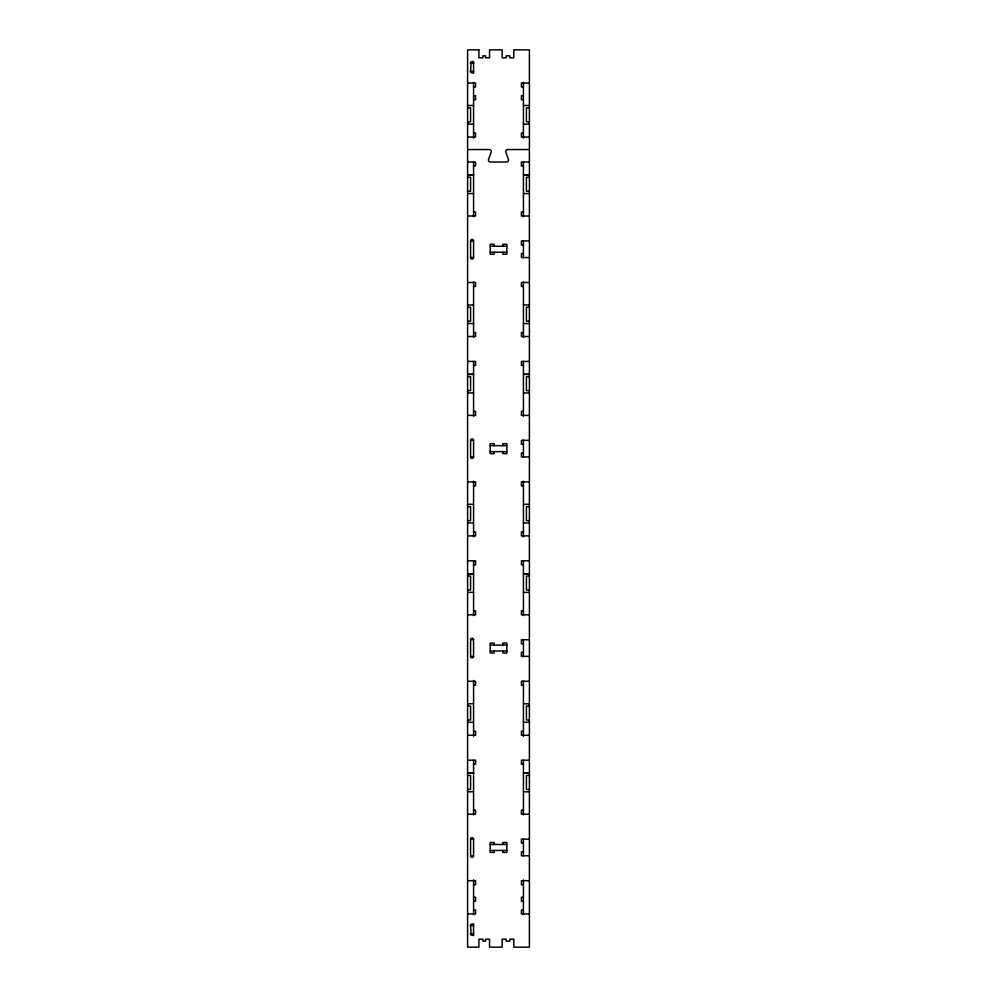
<?xml version="1.0" encoding="UTF-8"?>
<svg xmlns="http://www.w3.org/2000/svg" width="997" height="997" viewBox="0 0 997 997"><rect width="100%" height="100%" fill="white"/><g stroke="black" fill="none" stroke-linecap="round" stroke-linejoin="round"><path stroke-width="1.5" d="M473.575 934.102L473.126 934.999A1.707 1.707 0 0 1 471.157 935.074L470.584 925.552A1.496 1.496 0 0 1 472.08 924.057A1.496 1.496 0 0 1 473.575 925.552L470.21 925.552M471.145 61.914L470.584 71.448A1.496 1.496 0 0 0 472.08 72.943A1.496 1.496 0 0 0 473.575 71.448L470.21 71.448M470.21 63.147L473.575 63.147M467.593 83.087L475.569 83.087L475.569 87.075L473.575 87.075M529.407 83.087L521.431 83.087L521.431 87.075L523.425 87.075M473.575 95.712L475.569 95.712L475.569 99.7L473.575 99.7M523.425 95.712L521.431 95.712L521.431 99.7L523.425 99.7M467.593 105.495L473.575 105.495M523.425 105.495L529.407 105.495M467.593 107.863L470.584 107.863L470.584 121.821L467.593 121.821M529.407 107.863L526.416 107.863L526.416 121.821L529.407 121.821M467.593 124.089L473.575 124.176M523.425 124.176L529.407 124.089M473.575 133.1L475.569 133.1L475.569 137.088L467.593 137.088M523.425 133.1L521.431 133.1L521.431 137.088L529.407 137.088M467.593 149.55L489.328 149.55A1.994 1.994 0 0 1 491.197 152.229L488.53 159.445A1.994 1.994 0 0 0 490.437 162.013L506.563 162.013A1.994 1.994 0 0 0 508.47 159.445L505.803 152.229A1.994 1.994 0 0 1 507.672 149.55L529.407 149.55M467.593 162.013L475.569 162.013L475.569 166L473.575 166M529.407 162.013L521.431 162.013L521.431 166L523.425 166M467.593 177.279L470.584 177.279L470.584 191.237L467.593 191.237M529.407 177.279L526.416 177.279L526.416 191.237L529.407 191.237M467.593 193.518L473.575 193.605M523.425 193.605L529.407 193.518M473.575 212.025L475.569 212.025L475.569 216.013L467.593 216.013M523.425 212.025L521.431 212.025L521.431 216.013L529.407 216.013M470.584 240.938L473.575 240.938L473.575 257.562A1.496 1.496 0 0 1 472.08 259.058A1.496 1.496 0 0 1 470.584 257.562L470.584 240.938A1.496 1.496 0 0 1 472.08 239.442A1.496 1.496 0 0 1 473.575 240.938M529.407 240.938L521.431 240.938L521.431 244.926L523.425 244.926M490.188 246.259L506.812 246.259M490.188 252.241L506.812 252.241M523.425 253.574L521.431 253.574L521.431 257.562L529.407 257.562M470.584 257.562L473.575 257.562M467.593 282.487L475.569 282.487L475.569 286.475L473.575 286.475M529.407 282.487L521.431 282.487L521.431 286.475L523.425 286.475M467.593 304.982L473.575 304.982M523.425 304.982L529.407 304.982M467.593 307.263L470.584 307.263L470.584 321.221L467.593 321.221M529.407 307.263L526.416 307.263L526.416 321.221L529.407 321.221M467.593 323.489L473.575 323.489M523.425 323.576L529.407 323.576M473.575 332.5L475.569 332.5L475.569 336.488L467.593 336.488M523.425 332.5L521.431 332.5L521.431 336.488L529.407 336.488M467.593 361.413L475.569 361.413L475.569 365.401L473.575 365.401M529.407 361.413L521.431 361.413L521.431 365.401L523.425 365.401M467.593 376.679L470.584 376.679L470.584 390.637L467.593 390.637M529.407 376.679L526.416 376.679L526.416 390.637L529.407 390.637M467.593 392.918L473.575 392.918M523.425 393.005L529.407 392.918M473.575 411.425L475.569 411.425L475.569 415.413L467.593 415.413M523.425 411.425L521.431 411.425L521.431 415.413L529.407 415.413M470.584 440.338L473.575 440.338L473.575 456.962A1.496 1.496 0 0 1 472.08 458.458A1.496 1.496 0 0 1 470.584 456.962L470.584 440.338A1.496 1.496 0 0 1 472.08 438.842A1.496 1.496 0 0 1 473.575 440.338M529.407 440.338L521.431 440.338L521.431 444.326L523.425 444.326M490.188 445.659L506.812 445.659M490.188 451.641L506.812 451.641M523.425 452.974L521.431 452.974L521.431 456.962L529.407 456.962M470.584 456.962L473.575 456.962M467.593 481.887L475.569 481.887L475.569 485.875L473.575 485.875M529.407 481.887L521.431 481.887L521.431 485.875L523.425 485.875M467.593 504.295L473.575 504.295M523.425 504.295L529.407 504.295M467.593 506.663L470.584 506.663L470.584 520.621L467.593 520.621M529.407 506.663L526.416 506.663L526.416 520.621L529.407 520.621M467.593 522.889L473.575 522.889M523.425 522.889L529.407 522.976M473.575 531.9L475.569 531.9L475.569 535.888L467.593 535.888M523.425 531.9L521.431 531.9L521.431 535.888L529.407 535.888M467.593 560.812L475.569 560.812L475.569 564.801L473.575 564.801M529.407 560.812L521.431 560.812L521.431 564.801L523.425 564.801M467.593 576.079L470.584 576.079L470.584 590.037L467.593 590.037M529.407 576.079L526.416 576.079L526.416 590.037L529.407 590.037M467.593 592.405L473.575 592.318M523.425 592.405L529.407 592.405M473.575 610.825L475.569 610.825L475.569 614.813L467.593 614.813M523.425 610.825L521.431 610.825L521.431 614.813L529.407 614.813M470.584 639.738L473.575 639.738L473.575 656.362A1.496 1.496 0 0 1 472.08 657.858A1.496 1.496 0 0 1 470.584 656.362L470.584 639.738A1.496 1.496 0 0 1 472.08 638.242A1.496 1.496 0 0 1 473.575 639.738M529.407 639.738L521.431 639.738L521.431 643.726L523.425 643.726M490.188 645.059L506.812 645.059M490.188 651.041L506.812 651.041M523.425 652.374L521.431 652.374L521.431 656.362L529.407 656.362M470.584 656.362L473.575 656.362M467.593 681.287L475.569 681.287L475.569 685.275L473.575 685.275M529.407 681.287L521.431 681.287L521.431 685.275L523.425 685.275M467.593 703.782L473.575 703.695M523.425 703.782L529.407 703.782M467.593 706.063L470.584 706.063L470.584 720.021L467.593 720.021M529.407 706.063L526.416 706.063L526.416 720.021L529.407 720.021M467.593 722.289L473.575 722.289M523.425 722.289L529.407 722.289M473.575 731.299L475.569 731.299L475.569 735.288L467.593 735.288M523.425 731.299L521.431 731.299L521.431 735.288L529.407 735.288M467.593 760.213L475.569 760.213L475.569 764.201L473.575 764.201M529.407 760.213L521.431 760.213L521.431 764.201L523.425 764.201M467.593 775.479L470.584 775.479L470.584 789.437L467.593 789.437M529.407 775.479L526.416 775.479L526.416 789.437L529.407 789.437M467.593 791.805L473.575 791.718M523.425 791.805L529.407 791.805M473.575 810.225L475.569 810.225L475.569 814.213L467.593 814.213M523.425 810.225L521.431 810.225L521.431 814.213L529.407 814.213M470.584 839.138L473.575 839.138L473.575 855.762A1.496 1.496 0 0 1 472.08 857.258A1.496 1.496 0 0 1 470.584 855.762L470.584 839.138A1.496 1.496 0 0 1 472.08 837.642A1.496 1.496 0 0 1 473.575 839.138M529.407 839.138L521.431 839.138L521.431 843.126L523.425 843.126M490.188 844.459L506.812 844.459M490.188 850.441L506.812 850.441M523.425 851.774L521.431 851.774L521.431 855.762L529.407 855.762M470.584 855.762L473.575 855.762M467.593 880.687L475.569 880.687L475.569 884.675L473.575 884.675M529.407 880.687L521.431 880.687L521.431 884.675L523.425 884.675M473.575 897.3L475.569 897.3L475.569 901.288L473.575 901.288M523.425 897.3L521.431 897.3L521.431 901.288L523.425 901.288M473.575 909.925L475.569 909.925L475.569 913.913L467.593 913.913M523.425 909.925L521.431 909.925L521.431 913.913L529.407 913.913M470.21 933.853L473.575 933.853M473.575 62.898L473.126 62.001A1.707 1.707 0 0 0 471.157 61.926M523.425 82.34L523.425 138.084M523.425 162.013L523.425 216.76M523.425 240.688L523.425 257.812M523.425 281.74L523.425 337.485M523.425 361.413L523.425 416.16M523.425 440.088L523.425 457.212M523.425 481.14L523.425 536.885M523.425 560.812L523.425 615.56M523.425 639.488L523.425 656.612M523.425 680.54L523.425 736.284M523.425 760.213L523.425 814.96M523.425 838.888L523.425 856.012M523.425 879.94L523.425 914.66M502.837 246.259L502.837 244.265L506.825 244.265L506.825 254.235L502.837 254.235L502.837 252.241M502.837 445.659L502.837 443.665L506.825 443.665L506.825 453.635L502.837 453.635L502.837 451.641M502.837 645.059L502.837 643.065L506.825 643.065L506.825 653.035L502.837 653.035L502.837 651.041M502.837 844.459L502.837 842.465L506.825 842.465L506.825 852.435L502.837 852.435L502.837 850.441M494.2 246.259L494.2 244.265L490.212 244.265L490.212 254.235L494.2 254.235L494.2 252.241M494.2 445.659L494.2 443.665L490.212 443.665L490.212 453.635L494.2 453.635L494.2 451.641M494.2 645.059L494.2 643.065L490.212 643.065L490.212 653.035L494.2 653.035L494.2 651.041M494.2 844.459L494.2 842.465L490.212 842.465L490.212 852.435L494.2 852.435L494.2 850.441M473.575 61.403L473.575 73.192M473.575 82.34L473.575 138.084M473.575 162.013L473.575 216.835M473.575 281.665L473.575 337.485M473.575 361.413L473.575 416.235M473.575 481.065L473.575 536.885M473.575 560.812L473.575 615.635M473.575 680.465L473.575 736.284M473.575 760.213L473.575 815.035M473.575 879.865L473.575 914.66M473.575 923.808L473.575 935.597M478.896 49.85L467.593 49.85L467.593 947.15L478.896 947.15L478.896 939.174L482.884 939.174L482.884 941.168L485.564 941.168L485.564 939.174L489.552 939.174L489.552 947.15L502.152 947.15L502.152 939.174L506.14 939.174L506.14 941.168L509.803 941.168L509.803 939.174L513.791 939.174L513.791 947.15L529.407 947.15L529.407 49.85L513.791 49.85L513.791 57.826L509.803 57.826L509.803 55.832L506.14 55.832L506.14 57.826L502.152 57.826L502.152 49.85L489.552 49.85L489.552 57.826L485.564 57.826L485.564 55.832L482.884 55.832L482.884 57.826L478.896 57.826L478.896 49.85M473.575 174.924L467.593 174.924L473.575 175.011M529.407 174.924L523.425 174.924L529.407 175.011M473.575 374.324L467.593 374.324L473.575 374.411M529.407 374.324L523.425 374.324L529.407 374.411M473.575 573.724L467.593 573.724L473.575 573.811M529.407 573.724L523.425 573.724L529.407 573.811M473.575 773.124L467.593 773.124L473.575 773.211M529.407 773.124L523.425 773.124L529.407 773.211"/></g></svg>
